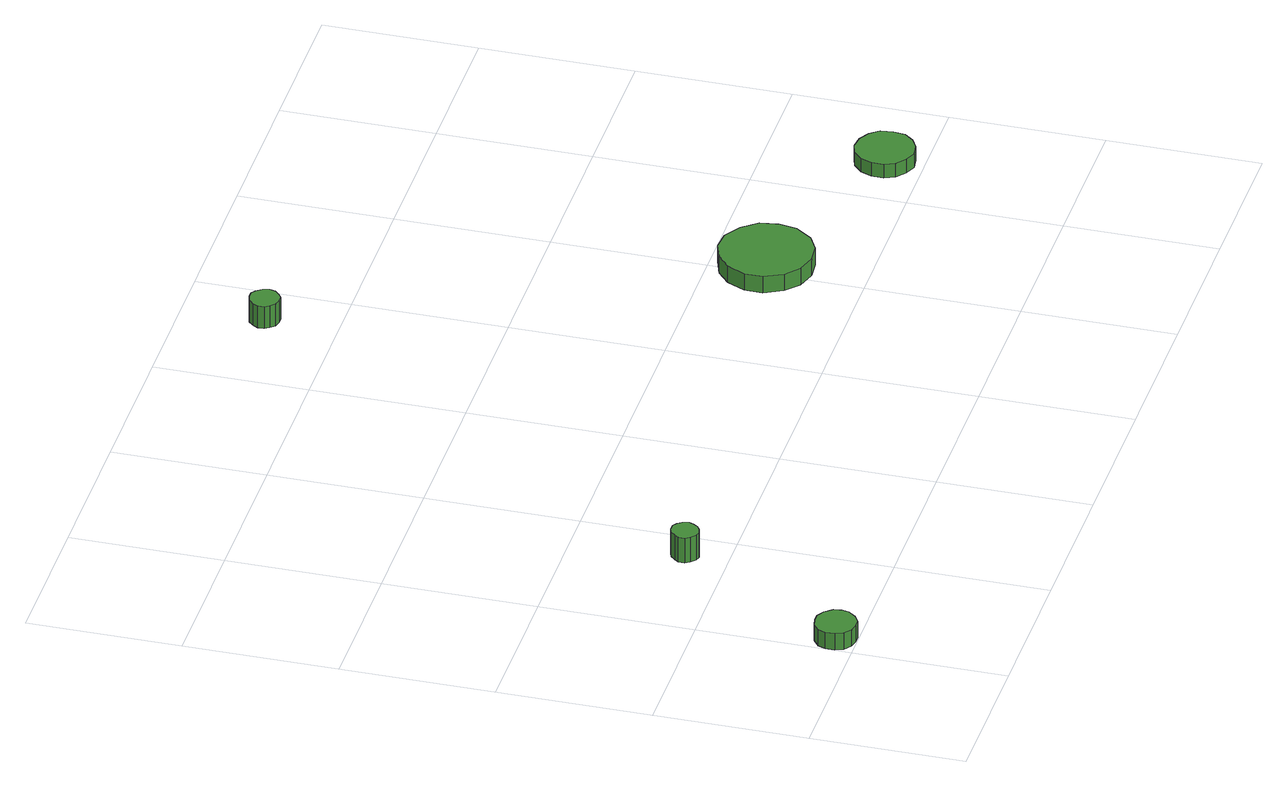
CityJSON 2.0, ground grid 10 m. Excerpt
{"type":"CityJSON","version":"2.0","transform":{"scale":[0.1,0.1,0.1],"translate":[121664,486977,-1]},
"CityObjects":{
"tree1":{"type":"SolitaryVegetationObject","attributes":{"function":"something"},"geometry":[{"type":"MultiSurface","lod":"1","boundaries":[[[0,1,2,3,4,5,6,7,8,9,10,11,12,13,14]],[[15,16,17,18,19,20,21,22,23,24,25,26,27,28,29]],[[0,29,28,1]],[[1,28,27,2]],[[2,27,26,3]],[[3,26,25,4]],[[4,25,24,5]],[[5,24,23,6]],[[6,23,22,7]],[[7,22,21,8]],[[8,21,20,9]],[[9,20,19,10]],[[10,19,18,11]],[[11,18,17,12]],[[12,17,16,13]],[[13,16,15,14]],[[14,15,29,0]]]}]},
"tree2":{"type":"SolitaryVegetationObject","attributes":{"function":"something"},"geometry":[{"type":"MultiSurface","lod":"1","boundaries":[[[30,31,32,33,34,35,36,37,38,39,40,41,42,43,44]],[[45,46,47,48,49,50,51,52,53,54,55,56,57,58,59]],[[30,59,58,31]],[[31,58,57,32]],[[32,57,56,33]],[[33,56,55,34]],[[34,55,54,35]],[[35,54,53,36]],[[36,53,52,37]],[[37,52,51,38]],[[38,51,50,39]],[[39,50,49,40]],[[40,49,48,41]],[[41,48,47,42]],[[42,47,46,43]],[[43,46,45,44]],[[44,45,59,30]]]}]},
"tree3":{"type":"SolitaryVegetationObject","attributes":{"function":"something"},"geometry":[{"type":"MultiSurface","lod":"1","boundaries":[[[60,61,62,63,64,65,66,67,68,69,70,71,72,73,74]],[[75,76,77,78,79,80,81,82,83,84,85,86,87,88,89]],[[60,89,88,61]],[[61,88,87,62]],[[62,87,86,63]],[[63,86,85,64]],[[64,85,84,65]],[[65,84,83,66]],[[66,83,82,67]],[[67,82,81,68]],[[68,81,80,69]],[[69,80,79,70]],[[70,79,78,71]],[[71,78,77,72]],[[72,77,76,73]],[[73,76,75,74]],[[74,75,89,60]]]}]},
"tree4":{"type":"SolitaryVegetationObject","attributes":{"function":"something"},"geometry":[{"type":"MultiSurface","lod":"1","boundaries":[[[90,91,92,93,94,95,96,97,98,99,100,101,102,103,104]],[[105,106,107,108,109,110,111,112,113,114,115,116,117,118,119]],[[90,119,118,91]],[[91,118,117,92]],[[92,117,116,93]],[[93,116,115,94]],[[94,115,114,95]],[[95,114,113,96]],[[96,113,112,97]],[[97,112,111,98]],[[98,111,110,99]],[[99,110,109,100]],[[100,109,108,101]],[[101,108,107,102]],[[102,107,106,103]],[[103,106,105,104]],[[104,105,119,90]]]}]},
"tree5":{"type":"SolitaryVegetationObject","attributes":{"function":"something"},"geometry":[{"type":"MultiSurface","lod":"1","boundaries":[[[120,121,122,123,124,125,126,127,128,129,130,131,132,133,134]],[[135,136,137,138,139,140,141,142,143,144,145,146,147,148,149]],[[120,149,148,121]],[[121,148,147,122]],[[122,147,146,123]],[[123,146,145,124]],[[124,145,144,125]],[[125,144,143,126]],[[126,143,142,127]],[[127,142,141,128]],[[128,141,140,129]],[[129,140,139,130]],[[130,139,138,131]],[[131,138,137,132]],[[132,137,136,133]],[[133,136,135,134]],[[134,135,149,120]]]}]},
"tree6":{"type":"SolitaryVegetationObject","attributes":{"function":"something"}},
"tree7":{"type":"SolitaryVegetationObject","attributes":{"function":"something"}}
},
"vertices":[
[28,14,18],[27,19,18],[23,24,18],[18,27,18],[13,27,18],[8,26,18],[3,22,18],[1,17,18],[1,11,18],[3,6,18],[8,2,18],[13,1,18],[18,1,18],[23,4,18],[27,9,18],[27,9,6],[23,4,6],[18,1,6],[13,1,6],[8,2,6],[3,6,6],[1,11,6],[1,17,6],[3,22,6],[8,26,6],[13,27,6],[18,27,6],[23,24,6],[27,19,6],[28,14,6],
[90,128,24],[89,132,24],[87,135,24],[84,137,24],[80,137,24],[77,136,24],[74,133,24],[72,130,24],[72,126,24],[74,123,24],[77,120,24],[80,119,24],[84,120,24],[87,122,24],[89,125,24],[89,125,6],[87,122,6],[84,120,6],[80,119,6],[77,120,6],[74,123,6],[72,126,6],[72,130,6],[74,133,6],[77,136,6],[80,137,6],[84,137,6],[87,135,6],[89,132,6],[90,128,6],
[280,447,22],[279,451,22],[276,455,22],[273,457,22],[269,457,22],[265,456,22],[262,453,22],[260,449,22],[260,445,22],[262,442,22],[265,439,22],[269,438,22],[273,438,22],[276,440,22],[279,443,22],[279,443,6],[276,440,6],[273,438,6],[269,438,6],[265,439,6],[262,442,6],[260,445,6],[260,449,6],[262,453,6],[265,456,6],[269,457,6],[273,457,6],[276,455,6],[279,451,6],[280,447,6],
[439,165,18],[437,177,18],[429,187,18],[418,194,18],[406,195,18],[394,191,18],[385,183,18],[379,171,18],[379,159,18],[385,147,18],[394,139,18],[406,135,18],[418,136,18],[429,142,18],[437,153,18],[437,153,6],[429,142,6],[418,136,6],[406,135,6],[394,139,6],[385,147,6],[379,159,6],[379,171,6],[385,183,6],[394,191,6],[406,195,6],[418,194,6],[429,187,6],[437,177,6],[439,165,6],
[561,125,16],[560,133,16],[555,139,16],[548,143,16],[540,144,16],[533,142,16],[527,136,16],[524,129,16],[524,121,16],[527,114,16],[533,109,16],[540,106,16],[548,107,16],[555,111,16],[560,117,16],[560,117,6],[555,111,6],[548,107,6],[540,106,6],[533,109,6],[527,114,6],[524,121,6],[524,129,6],[527,136,6],[533,142,6],[540,144,6],[548,143,6],[555,139,6],[560,133,6],[561,125,6]
]}
